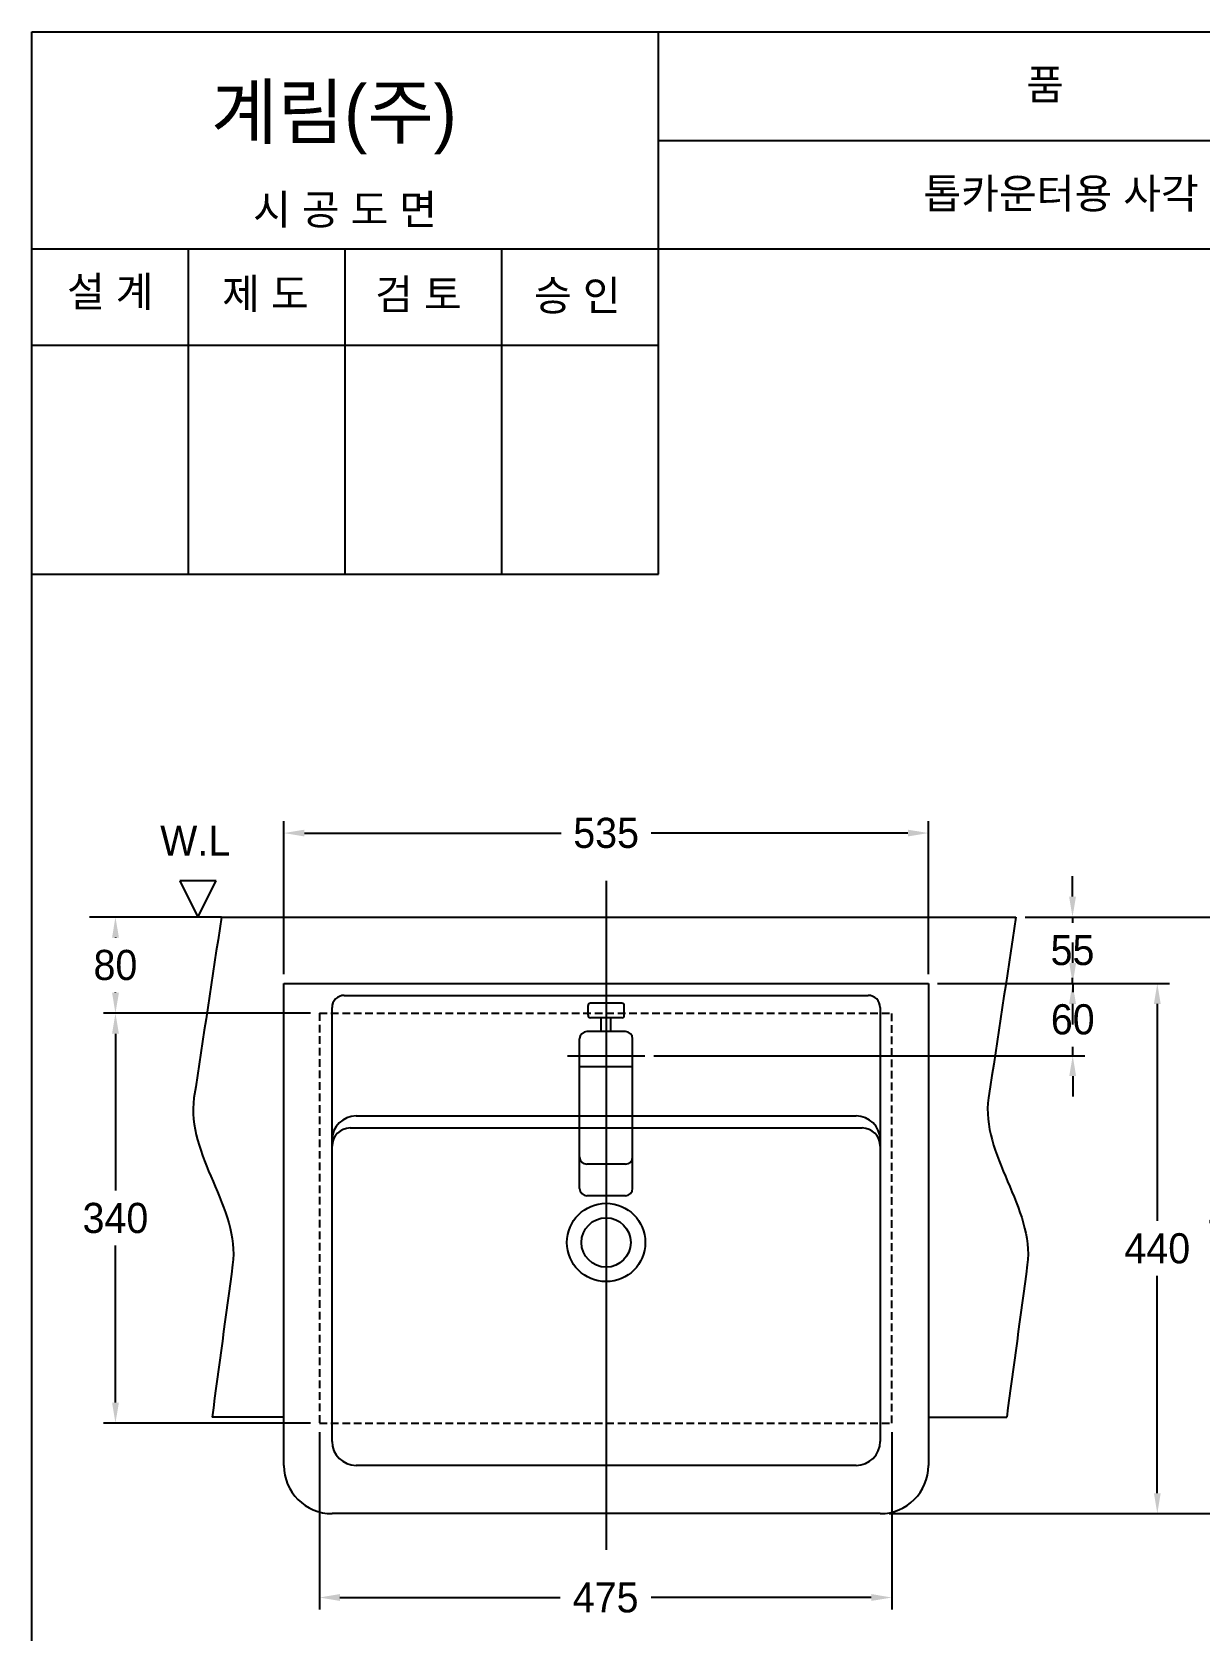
# Model space of a CAD drawing. Header units: millimetres. Extents: x 0 to 3800, y -67 to 2530.
# Drawn here: x 0 to 969, y 1204 to 2530 of the extents above; entities that cross this region are included whole.
import ezdxf
from ezdxf.enums import TextEntityAlignment as Align
from ezdxf.lldxf.tags import DXFTag

# ---------------------------------------------------------------- set-up
doc = ezdxf.new("R2010")
doc.units = ezdxf.units.MM
doc.linetypes.add('DASHED2', pattern=[9.525, 6.35, -3.175])
for name, color, linetype in [('TEXT', 7, 'Continuous'), ('내부선 및 부속', 4, 'Continuous'), ('도각라인', 7, 'Continuous'), ('외형선', 3, 'Continuous'), ('점선', 6, 'DASHED2'), ('중심선', 1, 'DASHED'), ('치수선', 7, 'Continuous')]:
    doc.layers.add(name, color=color, linetype=linetype)
doc.styles.add('____', font='')
doc.styles.add('타이틀', font='H2GTRM.TTF', dxfattribs={"height": 25})
doc.styles.get('____').set_extended_font_data('굴림')
tags = doc.linetypes.add('DASHDOT', pattern=[70, 31, -13, 13, -13]).pattern_tags.tags
tags[10:11] = [DXFTag(74, 4), DXFTag(75, 0), DXFTag(340, '0'), DXFTag(46, 0.0), DXFTag(50, 0.0), DXFTag(44, 0.0), DXFTag(45, 0.0)]
tags[8:9] = [DXFTag(74, 4), DXFTag(75, 0), DXFTag(340, '0'), DXFTag(46, 0.0), DXFTag(50, 0.0), DXFTag(44, 0.0), DXFTag(45, 0.0)]
tags[6:7] = [DXFTag(74, 4), DXFTag(75, 0), DXFTag(340, '0'), DXFTag(46, 0.0), DXFTag(50, 0.0), DXFTag(44, 0.0), DXFTag(45, 0.0)]
tags[4:5] = [DXFTag(74, 4), DXFTag(75, 0), DXFTag(340, '0'), DXFTag(46, 0.0), DXFTag(50, 0.0), DXFTag(44, 0.0), DXFTag(45, 0.0)]
tags = doc.linetypes.add('DASHED', pattern=[25.72, 12.86, -12.86]).pattern_tags.tags
tags[6:7] = [DXFTag(74, 4), DXFTag(75, 0), DXFTag(340, '0'), DXFTag(46, 0.0), DXFTag(50, 0.0), DXFTag(44, 0.0), DXFTag(45, 0.0)]
tags[4:5] = [DXFTag(74, 4), DXFTag(75, 0), DXFTag(340, '0'), DXFTag(46, 0.0), DXFTag(50, 0.0), DXFTag(44, 0.0), DXFTag(45, 0.0)]
doc.dimstyles.new('MSADIM', dxfattribs={"dimtxt": 33, "dimasz": 17, "dimexe": 10, "dimexo": 7.5, "dimgap": 10, "dimtad": 0, "dimtih": 1, "dimtoh": 1, "dimdec": 0, "dimzin": 1, "dimdsep": 46, "dimtxsty": '____', "dimcen": 11.25, "dimadec": 0, "dimazin": 0, "dimtfac": 1, "dimtdec": 0, "dimtix": 1, "dimtmove": 0, "dimatfit": 3, "dimfxl": 1, "dimtolj": 1, "dimtzin": 1, "dimarcsym": 0})

# ---------------------------------------------------------------- blocks, each defined once
blk = doc.blocks.new('*D8')
at = {"layer": '치수선', "color": 0, "linetype": 'Continuous', "lineweight": -2, "transparency": 16777216}
for p, q in [((209.1, 1748.1), (209.1, 1875.3)), ((744.1, 1748.1), (744.1, 1875.3)), ((226.1, 1865.3), (439.3, 1865.3)), ((727.1, 1865.3), (514, 1865.3))]:
    blk.add_line(p, q, dxfattribs=at)
at = {"layer": '치수선', "color": 0, "linetype": 'Continuous', "transparency": 16777216}
for points in [[(226.1, 1868.1), (226.1, 1862.5), (209.1, 1865.3)], [(727.1, 1868.1), (727.1, 1862.5), (744.1, 1865.3)]]:
    blk.add_solid(points, dxfattribs=at)
at = {"layer": '치수선', "color": 0, "linetype": 'Continuous', "transparency": 16777216, "insert": (476.6, 1865.3), "char_height": 25, "attachment_point": 5, "style": '____'}
blk.add_mtext('\\A1;535', dxfattribs=at)
blk = doc.blocks.new('*D9')
at = {"layer": '치수선', "color": 0, "linetype": 'Continuous', "lineweight": -2, "transparency": 16777216}
for p, q in [((73.7, 1795.6), (59.3, 1795.6)), ((69.3, 1778.6), (69.3, 1778.5)), ((69.3, 1732.8), (69.3, 1732.9)), ((231.1, 1715.8), (59.3, 1715.8))]:
    blk.add_line(p, q, dxfattribs=at)
at = {"layer": '치수선', "color": 0, "linetype": 'Continuous', "transparency": 16777216}
for points in [[(66.5, 1778.6), (72.2, 1778.6), (69.3, 1795.6)], [(66.5, 1732.8), (72.2, 1732.8), (69.3, 1715.8)]]:
    blk.add_solid(points, dxfattribs=at)
at = {"layer": '치수선', "color": 0, "linetype": 'Continuous', "transparency": 16777216, "insert": (69.3, 1755.7), "char_height": 25, "attachment_point": 5, "style": '____'}
blk.add_mtext('\\A1;80', dxfattribs=at)
blk = doc.blocks.new('*D13')
at = {"layer": '치수선', "color": 0, "linetype": 'Continuous', "lineweight": -2, "transparency": 16777216}
for p, q in [((231.1, 1715.8), (59.3, 1715.8)), ((69.3, 1698.8), (69.3, 1568.6)), ((69.3, 1392.8), (69.3, 1523)), ((231.1, 1375.8), (59.3, 1375.8))]:
    blk.add_line(p, q, dxfattribs=at)
at = {"layer": '치수선', "color": 0, "linetype": 'Continuous', "transparency": 16777216}
for points in [[(66.5, 1698.8), (72.2, 1698.8), (69.3, 1715.8)], [(66.5, 1392.8), (72.2, 1392.8), (69.3, 1375.8)]]:
    blk.add_solid(points, dxfattribs=at)
at = {"layer": '치수선', "color": 0, "linetype": 'Continuous', "transparency": 16777216, "insert": (69.3, 1545.8), "char_height": 25, "attachment_point": 5, "style": '____'}
blk.add_mtext('\\A1;340', dxfattribs=at)
blk = doc.blocks.new('*D14')
at = {"layer": '치수선', "color": 0, "linetype": 'Continuous', "lineweight": -2, "transparency": 16777216}
for p, q in [((863.7, 1812.6), (863.7, 1829.6)), ((824.3, 1795.6), (873.7, 1795.6)), ((863.7, 1795.6), (863.7, 1790.9)), ((751.6, 1740.6), (873.7, 1740.6)), ((863.7, 1740.6), (863.7, 1745.3)), ((863.7, 1723.6), (863.7, 1706.6))]:
    blk.add_line(p, q, dxfattribs=at)
at = {"layer": '치수선', "color": 0, "linetype": 'Continuous', "transparency": 16777216}
for points in [[(860.9, 1812.6), (866.6, 1812.6), (863.7, 1795.6)], [(860.9, 1723.6), (866.6, 1723.6), (863.7, 1740.6)]]:
    blk.add_solid(points, dxfattribs=at)
at = {"layer": '치수선', "color": 0, "linetype": 'Continuous', "transparency": 16777216, "insert": (863.7, 1768.1), "char_height": 25, "attachment_point": 5, "style": '____'}
blk.add_mtext('\\A1;55', dxfattribs=at)
blk = doc.blocks.new('*D15')
at = {"layer": '치수선', "color": 0, "linetype": 'Continuous', "lineweight": -2, "transparency": 16777216}
for p, q in [((863.9, 1757.6), (863.9, 1774.6)), ((751.6, 1740.6), (873.9, 1740.6)), ((863.9, 1740.6), (863.9, 1733.4)), ((863.9, 1680.6), (863.9, 1687.8)), ((516.1, 1680.6), (873.9, 1680.6)), ((863.9, 1663.6), (863.9, 1646.6))]:
    blk.add_line(p, q, dxfattribs=at)
at = {"layer": '치수선', "color": 0, "linetype": 'Continuous', "transparency": 16777216}
for points in [[(861, 1757.6), (866.7, 1757.6), (863.9, 1740.6)], [(861, 1663.6), (866.7, 1663.6), (863.9, 1680.6)]]:
    blk.add_solid(points, dxfattribs=at)
at = {"layer": '치수선', "color": 0, "linetype": 'Continuous', "transparency": 16777216, "insert": (863.9, 1710.6), "char_height": 25, "attachment_point": 5, "style": '____'}
blk.add_mtext('\\A1;60', dxfattribs=at)
blk = doc.blocks.new('*D16')
at = {"layer": '치수선', "color": 0, "linetype": 'Continuous', "lineweight": -2, "transparency": 16777216}
for p, q in [((751.6, 1740.6), (944.1, 1740.6)), ((934.1, 1723.6), (934.1, 1543.5)), ((934.1, 1317.6), (934.1, 1497.8)), ((711.6, 1300.6), (944.1, 1300.6))]:
    blk.add_line(p, q, dxfattribs=at)
at = {"layer": '치수선', "color": 0, "linetype": 'Continuous', "transparency": 16777216}
for points in [[(931.3, 1723.6), (936.9, 1723.6), (934.1, 1740.6)], [(931.3, 1317.6), (936.9, 1317.6), (934.1, 1300.6)]]:
    blk.add_solid(points, dxfattribs=at)
at = {"layer": '치수선', "color": 0, "linetype": 'Continuous', "transparency": 16777216, "insert": (934.1, 1520.6), "char_height": 25, "attachment_point": 5, "style": '____'}
blk.add_mtext('\\A1;440', dxfattribs=at)
blk = doc.blocks.new('*D17')
at = {"layer": '치수선', "color": 0, "linetype": 'Continuous', "lineweight": -2, "transparency": 16777216}
for p, q in [((824.3, 1795.6), (1013.8, 1795.6)), ((1003.8, 1778.6), (1003.8, 1571)), ((1003.8, 1317.6), (1003.8, 1525.3)), ((711.6, 1300.6), (1013.8, 1300.6))]:
    blk.add_line(p, q, dxfattribs=at)
at = {"layer": '치수선', "color": 0, "linetype": 'Continuous', "transparency": 16777216}
for points in [[(1000.9, 1778.6), (1006.6, 1778.6), (1003.8, 1795.6)], [(1000.9, 1317.6), (1006.6, 1317.6), (1003.8, 1300.6)]]:
    blk.add_solid(points, dxfattribs=at)
at = {"layer": '치수선', "color": 0, "linetype": 'Continuous', "transparency": 16777216, "insert": (1003.8, 1548.1), "char_height": 25, "attachment_point": 5, "style": '____'}
blk.add_mtext('\\A1;495', dxfattribs=at)
blk = doc.blocks.new('*D18')
at = {"layer": '치수선', "color": 0, "linetype": 'Continuous', "lineweight": -2, "transparency": 16777216}
for p, q in [((238.6, 1368.3), (238.6, 1221)), ((713.7, 1368.3), (713.7, 1221)), ((255.6, 1231), (438.5, 1231)), ((696.7, 1231), (513.9, 1231))]:
    blk.add_line(p, q, dxfattribs=at)
at = {"layer": '치수선', "color": 0, "linetype": 'Continuous', "transparency": 16777216}
for points in [[(255.6, 1233.9), (255.6, 1228.2), (238.6, 1231)], [(696.7, 1233.9), (696.7, 1228.2), (713.7, 1231)]]:
    blk.add_solid(points, dxfattribs=at)
at = {"layer": '치수선', "color": 0, "linetype": 'Continuous', "transparency": 16777216, "insert": (476.2, 1231), "char_height": 25, "attachment_point": 5, "style": '____'}
blk.add_mtext('\\A1;475', dxfattribs=at)

msp = doc.modelspace()

# ---------------------------------------------------------------- linework, layer by layer
at = {"layer": '내부선 및 부속', "linetype": 'Continuous'}
for p, q in [((157.3, 1795.6), (47.8, 1795.6)), ((157.3, 1795.6), (816.8, 1795.6)), ((489.6, 1724.1), (463.6, 1724.1)), ((489.6, 1712.1), (463.6, 1712.1)), ((472.6, 1700.6), (472.6, 1712.1)), ((480.6, 1700.6), (480.6, 1712.1)), ((492.6, 1700.6), (460.6, 1700.6)), ((454.6, 1596.6), (454.6, 1694.6)), ((498.6, 1596.6), (498.6, 1694.6)), ((498.6, 1671.4), (454.6, 1671.4)), ((454.6, 1570.4), (454.6, 1596.6)), ((498.6, 1570.4), (498.6, 1596.6)), ((492.6, 1590.6), (460.6, 1590.6)), ((492.6, 1564.4), (460.6, 1564.4)), ((209.1, 1380.6), (149.5, 1380.6)), ((744.1, 1380.6), (809.1, 1380.6))]:
    msp.add_line(p, q, dxfattribs=at)
for radius in [32.5, 20.5]:
    msp.add_circle((476.6, 1525.6), radius, dxfattribs=at)
for centre, radius, start, end in [((463.6, 1722.1), 2, 90, 180), ((489.6, 1722.1), 2, 0, 90), ((463.6, 1714.1), 2, 180, 270), ((489.6, 1714.1), 2, 270, 0), ((460.6, 1694.6), 6, 90, 180), ((492.6, 1694.6), 6, 0, 90), ((460.6, 1596.6), 6, 180, 270), ((492.6, 1596.6), 6, 270, 0), ((460.6, 1570.4), 6, 180, 270), ((492.6, 1570.4), 6, 270, 0)]:
    msp.add_arc(centre, radius, start, end, dxfattribs=at)
for points in [[(157.3, 1795.6), (149.7, 1745.6), (142.1, 1695.5), (134.5, 1645.5), (127.4, 1598.6), (173, 1554), (166.6, 1507.1), (160.9, 1464.9), (155.2, 1422.8), (149.5, 1380.6)], [(157.3, 1795.6), (149.7, 1745.6), (142.1, 1695.5), (134.5, 1645.5), (127.4, 1598.6), (173, 1554), (166.6, 1507.1), (160.9, 1464.9), (155.2, 1422.8), (149.5, 1380.6)], [(816.8, 1795.6), (809.2, 1745.6), (801.6, 1695.5), (794, 1645.5), (786.9, 1598.6), (832.5, 1554), (826.2, 1507.1), (820.5, 1464.9), (814.8, 1422.8), (809.1, 1380.6)]]:
    msp.add_open_spline(points, degree=3, knots=[0, 0, 0, 0, 0.3361337, 0.3361337, 0.3361337, 0.650627, 0.650627, 0.650627, 0.9329986, 0.9329986, 0.9329986, 0.9329986], dxfattribs=at)
for points in [[(461.6, 1714.1), (461.6, 1718.1), (461.6, 1722.1)], [(491.6, 1714.1), (491.6, 1718.1), (491.6, 1722.1)]]:
    msp.add_open_spline(points, degree=2, dxfattribs=at)
at = {"layer": '도각라인'}
for p, q in [((0, 0), (0, 2530)), ((0, 2530), (1800, 2530)), ((520, 2080), (520, 2530)), ((520, 2440), (1800, 2440)), ((0, 2350), (1800, 2350)), ((130, 2080), (130, 2350)), ((260, 2080), (260, 2350)), ((390, 2080), (390, 2350)), ((0, 2270), (520, 2270)), ((0, 2080), (520, 2080))]:
    msp.add_line(p, q, dxfattribs=at)
at = {"layer": '외형선', "linetype": 'Continuous'}
for p, q in [((152.8, 1825.6), (122.8, 1825.6)), ((122.8, 1825.6), (137.8, 1795.6)), ((137.8, 1795.6), (152.8, 1825.6)), ((209.1, 1740.6), (744.1, 1740.6)), ((209.1, 1340.6), (209.1, 1740.6)), ((744.1, 1740.6), (744.1, 1340.6)), ((259.1, 1730.6), (694.1, 1730.6)), ((249.1, 1360.6), (249.1, 1720.6)), ((704.1, 1720.6), (704.1, 1360.6)), ((264.1, 1620.6), (689.1, 1620.6)), ((269.1, 1630.6), (684.1, 1630.6)), ((684.1, 1340.6), (269.1, 1340.6)), ((704.1, 1300.6), (249.1, 1300.6))]:
    msp.add_line(p, q, dxfattribs=at)
for centre, radius, start, end in [((259.1, 1720.6), 10, 90, 180), ((694.1, 1720.6), 10, 0, 90), ((269.1, 1610.6), 20, 90, 180), ((264.1, 1605.6), 15, 90, 180), ((684.1, 1610.6), 20, 0, 90), ((689.1, 1605.6), 15, 0, 90), ((269.1, 1360.6), 20, 180, 270), ((684.1, 1360.6), 20, 270, 0), ((249.1, 1340.6), 40, 180, 270), ((704.1, 1340.6), 40, 270, 0)]:
    msp.add_arc(centre, radius, start, end, dxfattribs=at)
at = {"layer": '점선'}
for p, q in [((238.6, 1715.8), (238.6, 1375.8)), ((238.6, 1715.8), (713.7, 1715.8)), ((713.7, 1375.8), (713.7, 1715.8)), ((238.6, 1375.8), (713.7, 1375.8))]:
    msp.add_line(p, q, dxfattribs=at)
at = {"layer": '중심선', "linetype": 'DASHDOT'}
for p, q in [((476.6, 1825.6), (476.6, 1270.6)), ((476.6, 1795.6), (476.6, 1300.6)), ((476.6, 1795.6), (476.6, 1300.6)), ((444.6, 1680.6), (508.6, 1680.6)), ((444.6, 1680.6), (508.6, 1680.6)), ((444.6, 1680.6), (508.6, 1680.6))]:
    msp.add_line(p, q, dxfattribs=at)

# ---------------------------------------------------------------- texts
at = {"layer": 'TEXT', "style": '타이틀'}
for s, p in [('품             명', (915.7, 2486.4)), ('톱카운터용 사각 세면기', (905.8, 2396)), ('시 공 도 면', (259.9, 2382.7)), ('설 계', (65, 2314.6)), ('제 도', (193.8, 2312.9)), ('검 토', (320.8, 2312.3)), ('승 인', (452.7, 2311.4))]:
    msp.add_text(s, height=25, dxfattribs=at).set_placement(p, align=Align.MIDDLE_CENTER)
msp.add_text('계림(주)', height=44, dxfattribs=at).set_placement((148.7, 2441.8))
msp.add_text('W.L', height=25, dxfattribs=at).set_placement((135.5, 1859), align=Align.MIDDLE)

# ---------------------------------------------------------------- dimensions: what is measured, and where the dimension line sits
at = {"layer": '치수선', "linetype": 'Continuous'}
for base, p1, p2, picture, middle in [((744.1, 1865.3), (209.1, 1740.6), (744.1, 1740.6), '*D8', (476.6, 1865.3)), ((713.7, 1231), (238.6, 1375.8), (713.7, 1375.8), '*D18', (476.2, 1231))]:
    dim = msp.add_linear_dim(base=base, p1=p1, p2=p2, dimstyle='MSADIM', override={"dimtxt": 25}, dxfattribs=at)
    dim.commit()
    dim.dimension.update_dxf_attribs({"geometry": picture, "text_midpoint": middle, "dimtype": 160})
for base, p1, p2, picture, middle in [((863.7, 1795.6), (744.1, 1740.6), (816.8, 1795.6), '*D14', (863.7, 1768.1)), ((69.3, 1795.6), (238.6, 1715.8), (81.2, 1795.6), '*D9', (69.3, 1755.7)), ((1003.8, 1795.6), (704.1, 1300.6), (816.8, 1795.6), '*D17', (1003.8, 1548.1)), ((934.1, 1740.6), (704.1, 1300.6), (744.1, 1740.6), '*D16', (934.1, 1520.6))]:
    dim = msp.add_linear_dim(base=base, p1=p1, p2=p2, angle=90, dimstyle='MSADIM', override={"dimtxt": 25}, dxfattribs=at)
    dim.commit()
    dim.dimension.update_dxf_attribs({"geometry": picture, "text_midpoint": middle, "dimtype": 160})
for base, p1, p2, picture, middle in [((863.9, 1680.6), (744.1, 1740.6), (508.6, 1680.6), '*D15', (863.9, 1710.6)), ((69.3, 1715.8), (238.6, 1375.8), (238.6, 1715.8), '*D13', (69.3, 1545.8))]:
    dim = msp.add_linear_dim(base=base, p1=p1, p2=p2, angle=90, dimstyle='MSADIM', override={"dimtxt": 25}, dxfattribs=at)
    dim.commit()
    dim.dimension.update_dxf_attribs({"geometry": picture, "text_midpoint": middle})

doc.saveas('drawing.dxf')
